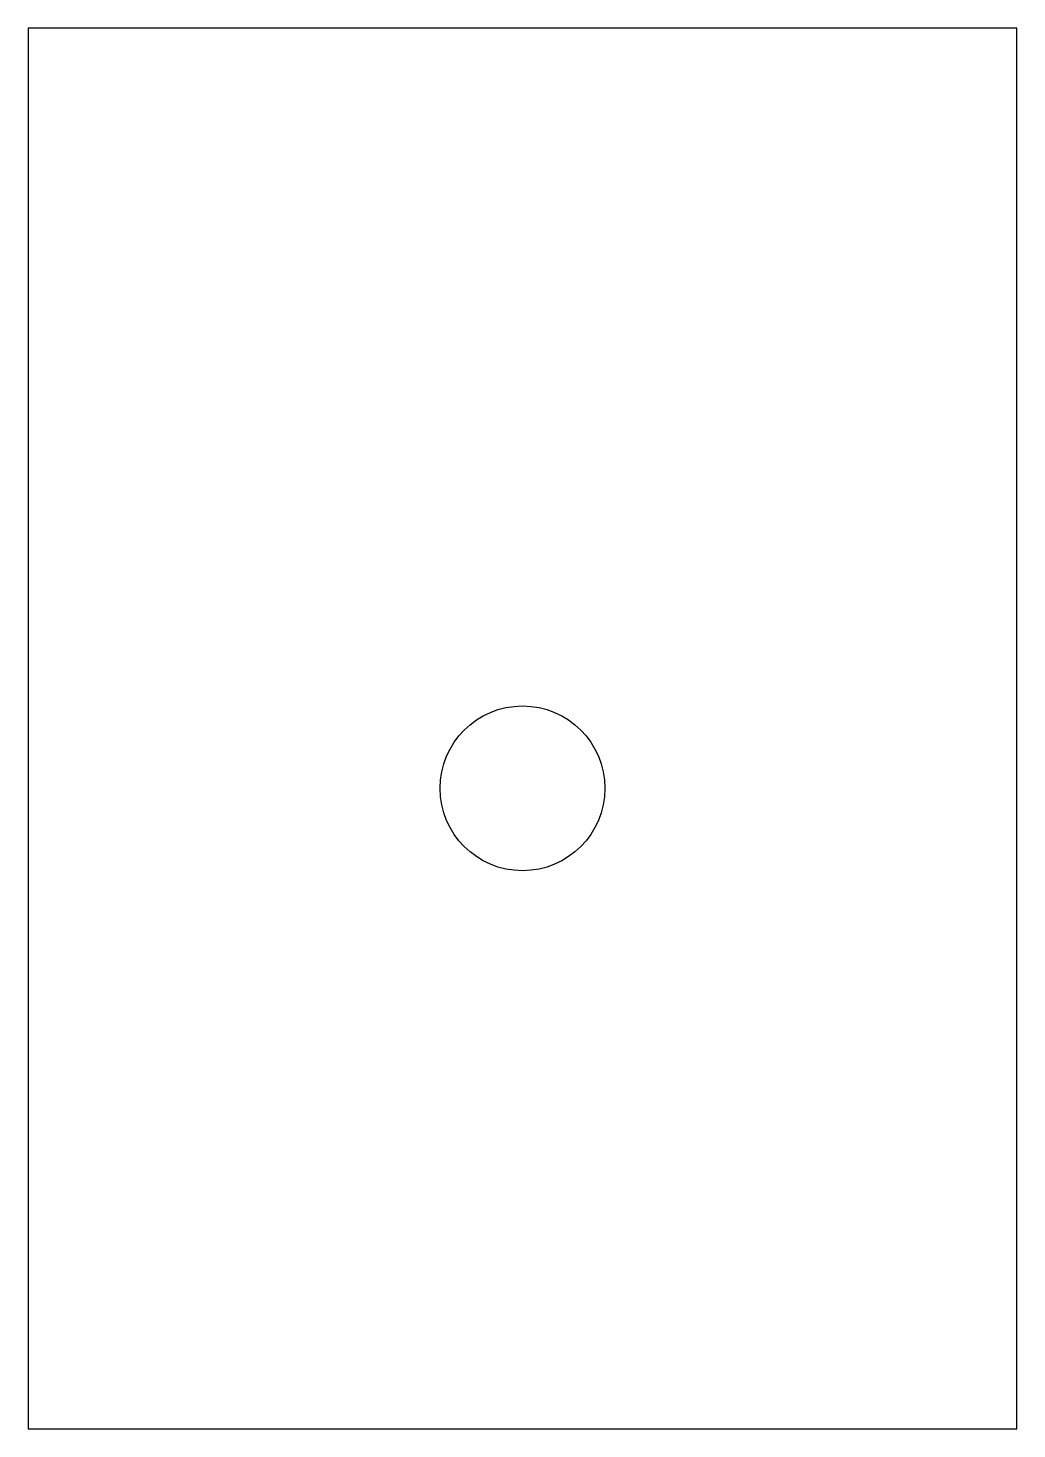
# Model space of a CAD drawing. Header units: millimetres. Extents: x 1 to 7, y -7.99 to 0.51.
import ezdxf

# ---------------------------------------------------------------- set-up
doc = ezdxf.new("R2010")
doc.units = ezdxf.units.MM
doc.layers.get('0').update_dxf_attribs({"linetype": 'CONTINUOUS'})

msp = doc.modelspace()

# ---------------------------------------------------------------- linework, layer by layer
msp.add_lwpolyline([(1, 0.513), (1, -7.987), (7, -7.987), (7, 0.513)], close=True)
msp.add_circle((4, -4.1), 0.5)

doc.saveas('drawing.dxf')
